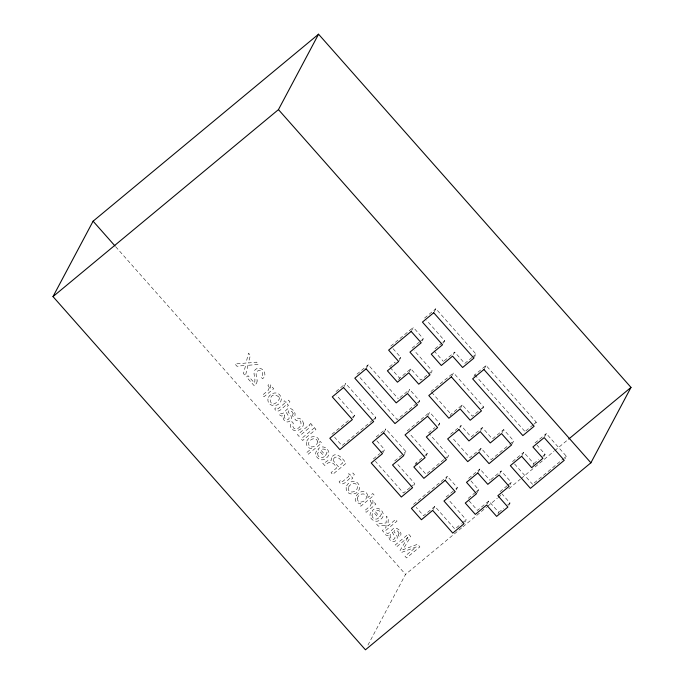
<?xml version="1.0" encoding="UTF-8"?>
<svg xmlns="http://www.w3.org/2000/svg" width="684" height="684" viewBox="0 0 684 684"><rect width="100%" height="100%" fill="white"/><g stroke="black" fill="none" stroke-linecap="round" stroke-linejoin="round"><path stroke-width="0.51" stroke-dasharray="3.42 2.56" d="M343.975 386.716L345.685 383.502L375.815 417.556L374.533 419.967M366.521 368.018L368.231 364.803L398.353 398.858M353.218 417.967L354.5 415.547L336.494 395.198M411.606 330.628L413.316 327.405L423.362 338.76L422.071 341.171M399.105 360.673L400.815 357.458L392.112 347.617M434.143 311.93L435.862 308.715L476.021 354.115L474.311 357.339M398.729 379.765L399.584 378.158L410.853 368.804L420.899 380.159L427.338 374.815M409.143 372.028L410.853 368.804M384.143 432.126L385.853 428.902L405.937 451.602L404.227 454.826M407.912 392.727L409.63 389.504L419.668 400.858L417.958 404.082M382.912 452.825L384.622 449.602L376.593 440.522M443.386 343.18L444.668 340.76L426.662 320.411M430.886 373.225L432.168 370.813L414.162 350.456M453.424 354.526L454.715 352.115L464.752 363.469L472.003 357.458M427.996 415.427L429.706 412.213L439.752 423.558L438.47 425.978M451.773 376.038L453.483 372.814L483.605 406.869L482.323 409.28M415.12 464.564L415.983 462.957L424.029 456.279M425.97 456.023L427.252 453.612L409.246 433.254M450.166 415.821L451.021 414.213L462.29 404.868L472.336 416.214L480.39 409.536M413.897 485.264L414.752 483.656L396.746 463.307M473.935 376.422L474.799 374.815L486.067 365.47L536.273 422.225L534.991 424.644M460.58 408.083L462.29 404.868M484.358 368.685L486.067 365.47M459.776 427.979L461.067 425.568L471.105 436.914L482.374 427.568L492.42 438.923L503.689 429.569L513.727 440.924L512.017 444.138M447.276 458.032L448.567 455.612L429.176 433.69M445.617 479.535L447.336 476.312L457.374 487.666L456.091 490.077M433.117 509.58L434.836 506.357L454.911 529.065L461.358 523.722M480.664 430.792L482.374 427.568M367.949 645.089L405.544 574.389L462.11 527.475M479.433 451.491L481.151 448.268L491.189 459.622L508.905 444.925M478.201 472.191L479.92 468.967L489.958 480.322M501.979 432.792L503.689 429.569M476.979 492.89L478.689 489.667L470.652 480.587M464.906 522.131L466.189 519.712L448.182 499.363M499.944 473.388L501.227 470.968L511.273 482.323L509.99 484.734M487.017 504.236L488.727 501.021L498.773 512.367L497.918 513.983M522.063 455.493L523.773 452.269L533.811 463.624L532.956 465.231M544.601 436.794L546.311 433.579L566.395 456.279L565.112 458.69M508.759 505.433L510.042 503.022L502.005 493.942M543.797 456.69L545.088 454.279L537.051 445.199M336.032 391.513L345.685 383.502M356.962 374.148L368.231 364.803M390.778 346.104L413.316 327.405M424.584 318.06L435.862 308.715M389.547 366.804L395.181 362.127M399.208 358.792L400.815 357.458M412.084 348.105L419.335 342.094M420.138 341.427L423.362 338.76M331.962 434.246L348.866 420.224M352.089 417.556L354.5 415.547M435.007 348.772L442.257 342.769M443.061 342.094L444.668 340.76M372.592 420.224L342 445.6L334.638 437.273M373.396 419.557L375.815 417.556M399.969 397.524L409.63 389.504M428.141 374.148L432.168 370.813M444.249 360.793L454.715 352.115M376.191 436.914L385.853 428.902M416.445 403.526L397.13 419.557L359.074 376.542M417.257 402.859L419.668 400.858M430.937 391.513L453.483 372.814M472.806 356.791L476.021 354.115M373.353 458.955L379.791 453.612M380.603 452.945L384.622 449.602M407.168 430.903L429.706 412.213M394.668 460.956L403.526 453.612M404.329 452.945L405.937 451.602M428.483 432.912L434.921 427.568M438.145 424.901L439.752 423.558M424.832 455.612L427.252 453.612M450.602 434.246L461.067 425.568M481.194 408.87L483.605 406.869M409.921 487.666L403.474 493.01L375.456 461.324M410.725 486.999L414.752 483.656M443.736 459.622L426.021 474.311L415.983 462.957M444.54 458.955L448.567 455.612M413.521 504.356L447.336 476.312M481.151 448.268L469.874 457.613L451.868 437.264M434.836 506.357L423.558 515.71L416.197 507.383M446.105 497.011L454.963 489.667M455.766 489L457.374 487.666M468.643 478.313L479.92 468.967M509.708 444.258L513.727 440.924M525.808 430.903L533.05 424.892M533.862 424.225L536.273 422.225M468.224 498.345L475.466 492.335M476.269 491.668L478.689 489.667M490.761 479.646L501.227 470.968M512.504 461.623L523.773 452.269M535.042 442.924L546.311 433.579M462.162 523.055L466.189 519.712M488.727 501.021L477.458 510.367L468.087 499.773M500.004 491.668L507.246 485.657M508.05 484.99L511.273 482.323M533.811 463.624L538.641 459.614M542.668 456.279L545.088 454.279M462.931 526.791L486.709 507.075M487.521 506.391L497.362 498.234M498.183 497.55L501.466 494.831M508.836 488.718L520.319 479.193M521.14 478.518L534.255 467.634M535.076 466.958L553.929 451.312M554.75 450.636L567.865 439.752M498.773 512.367L503.604 508.366M507.631 505.023L510.042 503.022M534.195 482.989L563.18 458.947M563.984 458.28L566.395 456.279M474.799 374.815L525.004 431.57M434.066 350.866L443.437 361.46M514.582 463.966L532.588 484.323M431.63 392.291L451.021 414.213M390.213 367.564L399.584 378.158M115.724 246.762L405.544 574.389M278.892 396.968C266.88 387.871 268.239 414.359 279.14 399.353A3.01 2.873 28 0 0 278.892 396.968M317.684 453.74C317.359 457.203 321.967 459.212 324.353 456.527L318 449.354C323.609 442.044 333.877 452.988 326.251 458.015C321.591 463.265 312.374 456.168 316.837 450.559L318.265 452.175L317.684 453.74M371.993 515.138C371.668 518.6 376.277 520.601 378.662 517.925L372.31 510.751C377.919 503.441 388.187 514.377 380.56 519.413C375.901 524.662 366.684 517.557 371.147 511.957L372.575 513.573L371.993 515.138M385.99 525.107L385.964 527.526L382.313 530.553L383.715 532.135L397.045 521.08L395.643 519.498L387.905 525.919L388.298 518.267L386.434 516.163L386.109 522.935L376.533 524.021L378.389 526.124L385.99 525.107M303.397 423.319C303.995 430.381 292.282 434.049 290.435 426.26A4.514 4.309 28 0 1 290.674 423.499L291.923 421.635L293.342 423.234L292.367 425.474L293.795 428.184A2.71 2.591 28 0 0 295.907 428.74C301.969 428.988 303.217 418.044 296.352 420.728L294.941 419.13C298.215 416.342 303.08 419.472 303.397 423.319M333.288 459.383L333.672 461.161L338.272 466.616L342.829 462.837C341.427 459.776 335.545 453.791 333.288 459.383M269.359 387.64L268.102 390.487L262.511 395.121L263.964 396.771L273.685 388.709L272.3 387.144L270.625 388.538L270.796 385.357L269.641 383.801L267.923 385.229L269.359 387.64M371.54 503.159L370.283 505.998L364.692 510.632L366.145 512.282L375.867 504.219L374.49 502.654L372.806 504.048L372.985 500.868L371.831 499.311L370.104 500.739L371.54 503.159M293.188 413.76L292.384 415.658L293.744 417.197C297.395 414.256 293.256 408.904 289.665 408.314C285.955 407.749 283.185 416.411 280.406 413.076L279.192 414.077L280.03 415.342L281.722 416.077L282.877 415.615C283.116 427.543 297.848 420.463 288.015 412.101L288.605 410.93L290.349 410.52L292.239 411.922L293.188 413.76M399.054 533.426L398.242 535.333L399.601 536.863C403.252 533.93 399.114 528.578 395.532 527.988C391.821 527.424 389.051 536.076 386.263 532.742L385.058 533.742L385.896 535.016L387.589 535.752L388.734 535.29C388.982 547.209 403.714 540.138 393.873 531.776L394.471 530.596L396.207 530.194L398.105 531.596L399.054 533.426M267.931 398.943C266.974 407.741 280.414 407.621 281.252 399.55A5.429 5.181 28 0 0 280.517 396.062C277.482 390.273 268.966 393.249 267.931 398.943M317.598 441.522C317.803 446.122 309.433 449.815 308.527 443.933C308.501 439.521 316.35 435.93 317.598 441.522M346.181 487.401C345.223 496.191 358.655 496.08 359.493 488A5.429 5.181 28 0 0 358.767 484.511C355.731 478.723 347.216 481.698 346.181 487.401M368.001 496.43L367.915 497.533L372.746 493.523L374.165 495.122L360.784 506.22L359.442 504.706L360.69 503.672C346.095 501.748 364.897 482.571 368.001 496.43M306.526 442.274C305.688 445.369 308.39 448.781 311.622 448.507L306.663 452.628L308.116 454.279L321.668 443.035L320.249 441.436L318.966 442.505C320.138 434.16 307.638 435.298 306.526 442.274M257.133 380.997L256.739 382.878L254.439 385.998L246.488 377.012L248.036 375.73L254.354 382.886C256.722 378.44 250.583 370.865 257.227 368.445C262.81 366.479 268.119 375.277 262.545 378.722L261.066 377.046C264.605 375.063 261.989 369.497 258.287 370.566C253.986 372.532 257.372 377.585 257.133 380.997M284.296 415.179C283.851 417.24 285.399 420.096 287.75 419.831C291.316 418.112 287.1 414.957 286.605 412.666L284.296 415.179M390.162 534.845C389.718 536.906 391.265 539.77 393.616 539.496C397.173 537.786 392.967 534.623 392.471 532.34L390.162 534.845M331.466 457.835L331.475 460.238L328.636 460.007L324.43 462.931L322.797 463.273L324.772 465.505C329.577 460.435 333.347 461.794 336.767 467.865L331.047 472.61L332.663 474.422L345.993 463.367C343.624 459.161 335.357 449.875 331.466 457.835M357.424 498.132C356.68 503.894 365.085 502.74 366.239 498.26C367.479 491.924 358.313 493.113 357.424 498.132M247.984 365.307L245.402 375.79L243.461 373.592L245.659 365.324L236.972 366.256L234.971 363.999L245.992 363.05L248.506 353.158L250.421 355.321L248.326 362.956L256.457 362.152L258.475 364.427L247.984 365.307M348.318 487.658C347.121 493.822 356.552 493.07 357.381 487.803A3.01 2.873 28 0 0 357.133 485.426C354.936 481.288 349.515 484.229 348.318 487.658M326.952 452.885L325.61 455.407L320.796 449.969C323.104 447.712 327.277 449.73 326.952 452.885M381.262 514.274L379.919 516.805L375.106 511.367C377.414 509.11 381.587 511.128 381.262 514.274M407.886 537.427L400.029 550.586L401.619 552.381L416.282 546.918L404.996 556.195L406.535 557.93L419.865 546.875L417.565 544.267L402.876 549.765L410.759 536.581L408.476 534.007L395.147 545.062L396.677 546.79L407.886 537.427M275.96 407.801L274.669 408.87C277.507 414.991 283.176 407.108 285.912 405.142L287.083 406.467L288.417 405.364L287.246 404.039L289.965 401.782L288.486 400.123L285.775 402.372L284.39 400.807L283.056 401.918L284.441 403.474L278.097 408.741L277.106 408.955L275.96 407.801M307.184 426.662L297.506 434.691L298.985 436.358L308.664 428.338L307.184 426.662M310.844 423.627L308.988 425.166L310.468 426.833L312.323 425.303L310.844 423.627M314.503 427.765L301.174 438.829L302.627 440.47L315.957 429.415L314.503 427.765M340.393 480.647L339.102 481.716C341.94 487.837 347.609 479.954 350.345 477.979L351.516 479.304L352.85 478.201L351.679 476.876L354.397 474.628L352.927 472.96L350.208 475.209L348.823 473.644L347.489 474.756L348.874 476.32L342.53 481.579L341.538 481.801L340.393 480.647"/><path stroke-width="1.03" d="M53.001 296.599L93.101 221.188L318.556 34.2L630.999 387.401L590.899 462.811L365.444 649.8L53.001 296.599L278.456 109.611L318.556 34.2M568.686 439.077L630.999 387.401M278.456 109.611L590.899 462.811M93.101 221.188L115.015 245.966M343.548 387.52L332.279 396.874L352.363 419.574L329.816 438.273L339.863 449.627L373.669 421.575L343.548 387.52M366.094 368.83L354.816 378.175L394.984 423.584L417.531 404.885L407.484 393.531L396.216 402.885L366.094 368.83M411.178 331.432L388.632 350.131L398.678 361.485L387.401 370.831L397.447 382.185L408.716 372.831L418.762 384.186L430.031 374.832L409.947 352.132L421.216 342.787L411.178 331.432M433.716 312.733L422.447 322.087L442.531 344.787L431.262 354.132L441.3 365.487L452.569 356.142L462.615 367.488L473.884 358.142L433.716 312.733M383.715 432.929L372.447 442.274L382.484 453.629L371.215 462.974L401.337 497.029L412.606 487.683L392.531 464.983L403.799 455.629L383.715 432.929M451.346 376.841L428.8 395.532L448.884 418.24L460.152 408.887L470.199 420.241L481.468 410.896L451.346 376.841M427.568 416.24L405.031 434.93L425.106 457.639L413.837 466.984L423.883 478.338L446.421 459.639L426.337 436.939L437.615 427.586L427.568 416.24M483.921 369.497L472.653 378.842L522.858 435.597L534.136 426.252L483.921 369.497M458.921 429.586L447.652 438.94L467.736 461.64L479.005 452.295L489.051 463.641L511.589 444.951L501.552 433.596L490.274 442.941L480.236 431.595L468.967 440.941L458.921 429.586M445.19 480.339L411.383 508.383L421.421 519.737L432.69 510.384L452.774 533.092L464.043 523.739L443.967 501.039L455.236 491.693L445.19 480.339M477.774 472.995L466.505 482.34L476.551 493.694L465.274 503.039L475.32 514.394L486.589 505.04L496.627 516.394L507.904 507.049L497.858 495.695L509.127 486.35L499.089 474.995L487.82 484.34L477.774 472.995M521.635 456.296L510.358 465.65L530.442 488.35L564.257 460.306L544.173 437.598L532.904 446.951L542.942 458.306L531.673 467.651L521.635 456.296"/></g></svg>
